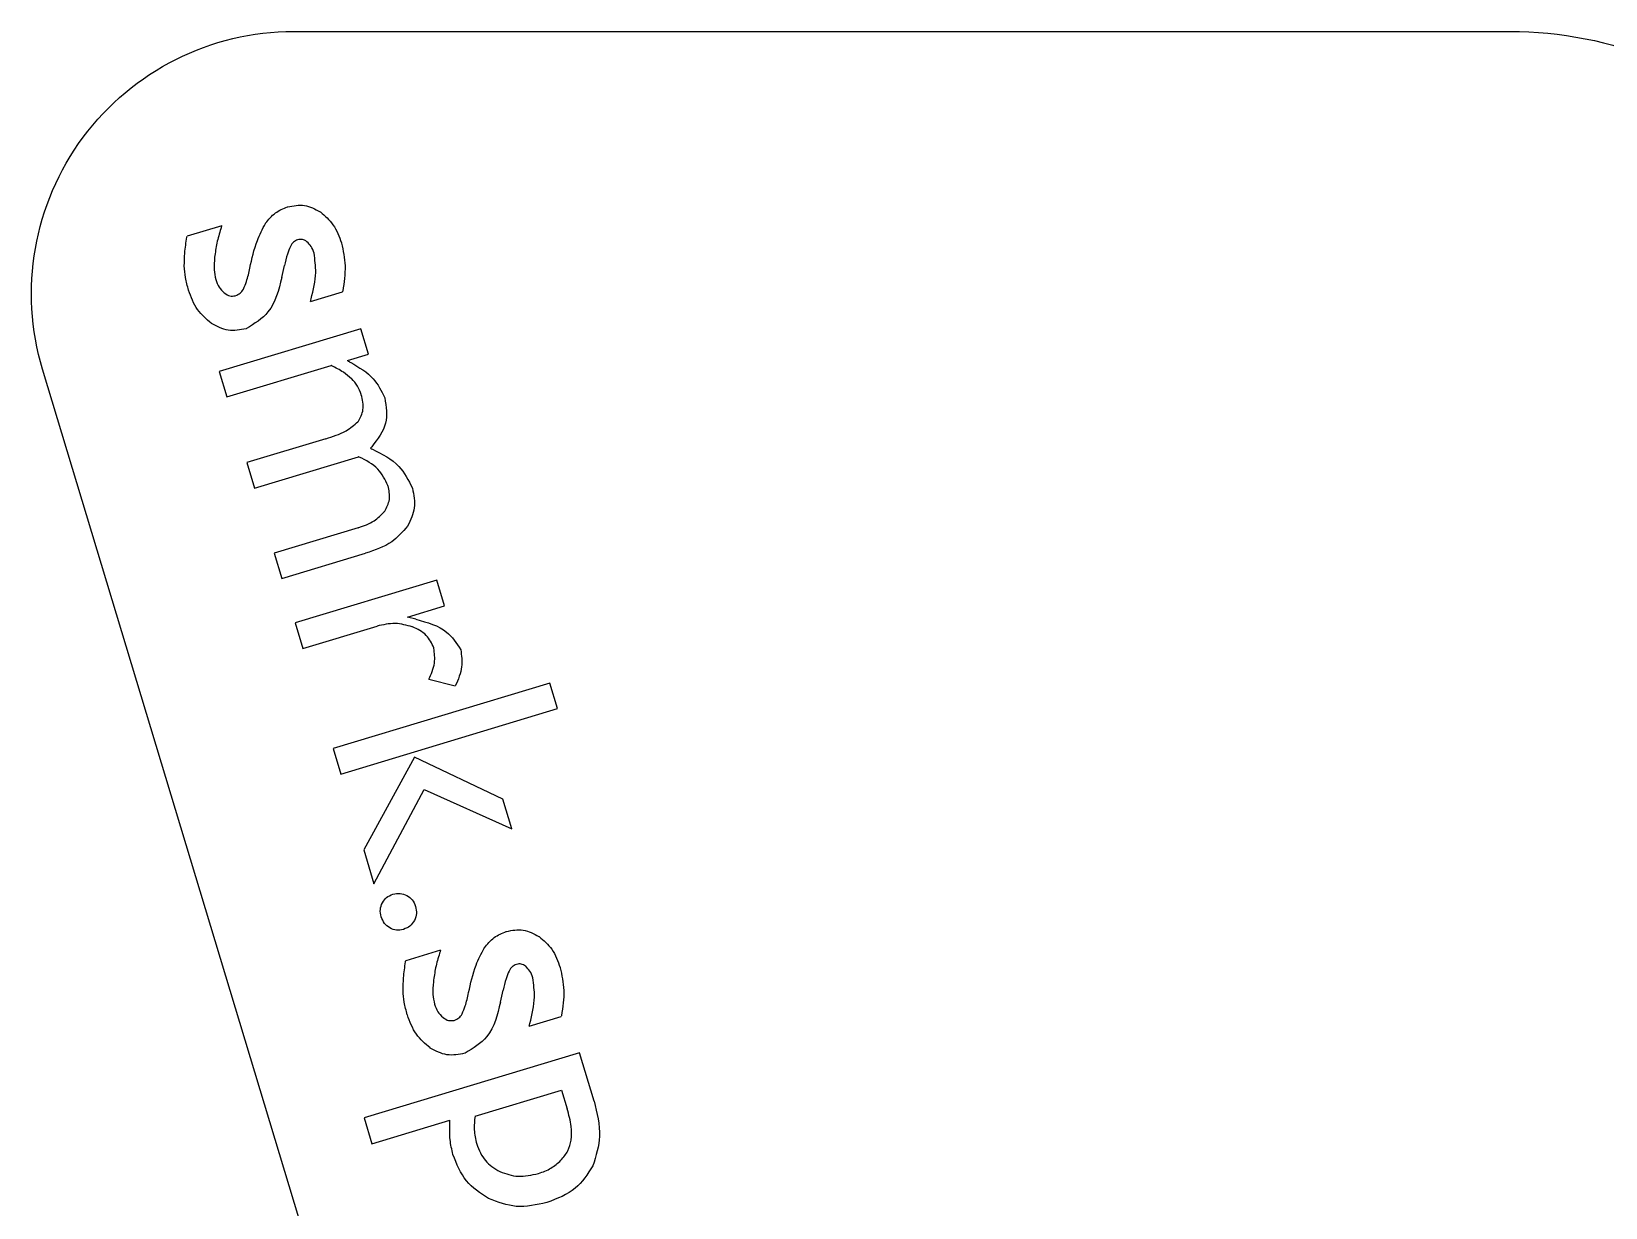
# Model space of a CAD drawing. Header units: millimetres. Extents: x 1 to 192, y -419 to -34.
# Drawn here: x 1.04 to 48.78, y -248.9 to -213.23 of the extents above; entities that cross this region are included whole.
import ezdxf

# ---------------------------------------------------------------- set-up
doc = ezdxf.new("R2010")
doc.units = ezdxf.units.MM
doc.layers.add('INSETS D 0.1', color=3, linetype='CONTINUOUS')
doc.layers.add('PERIMETER D 4.0', color=5, linetype='CONTINUOUS')

msp = doc.modelspace()

# ---------------------------------------------------------------- linework, layer by layer
at = {"layer": 'INSETS D 0.1'}
for p, q in [((6.807138987455696, -219.1247956036326), (5.7526243990431905, -219.44311853912512)), ((8.624058243438107, -220.69954362960567), (8.706979356900463, -220.3356294335433)), ((9.497945039573883, -221.42504761509042), (10.4706161198147, -221.13143051682243)), ((11.024967301540121, -222.24954127896945), (6.732640624048406, -223.54525216157447)), ((11.258111033543614, -223.0218810609404), (11.024967301540121, -222.24954127896945)), ((6.9657843560518895, -224.3175919435454), (10.123047860121515, -223.36451893935714)), ((10.618400931347548, -223.21498829704018), (11.258111033543614, -223.0218810609404)), ((6.732640624048406, -223.54525216157447), (6.9657843560518895, -224.3175919435454)), ((9.960455062359868, -225.58414703447144), (7.566280946137302, -226.30686869345146)), ((7.8008643411403, -227.08397767508131), (10.95821204181778, -226.1308792547331)), ((7.566280946137302, -226.30686869345146), (7.8008643411403, -227.08397767508131)), ((10.947852020611196, -228.28373569512945), (8.395601590228841, -229.0541753438918)), ((8.395601590228841, -229.0541753438918), (8.628745322232326, -229.82651512586273)), ((8.628745322232326, -229.82651512586273), (11.170154902283748, -229.0593479698078)), ((13.327196170905864, -229.87617969525147), (9.03486949341415, -231.17189057785652)), ((13.561779565908868, -230.65328867688137), (13.327196170905864, -229.87617969525147)), ((12.436353665780828, -230.99301738252905), (13.561779565908868, -230.65328867688137)), ((12.695385488867041, -231.0634346575036), (12.436353665780828, -230.99301738252905)), ((9.03486949341415, -231.17189057785652), (9.269452888417153, -231.94899955948642)), ((9.269452888417153, -231.94899955948642), (11.517366956303066, -231.27042895203607)), ((13.087854630081353, -232.88177668523116), (13.889603796003128, -233.08415073359583)), ((13.441705792858427, -241.10325360046613), (12.387191005371017, -241.42157659605266)), ((15.258624597367307, -242.67800084566187), (15.341545964384702, -242.31408752976066)), ((16.132511473104373, -243.4035054128741), (17.10518265630448, -243.1098882835261)), ((17.65377477658066, -244.2089198801914), (11.124490605429251, -246.1798939443382)), ((18.09776572188, -245.67973733233785), (17.65377477658066, -244.2089198801914)), ((14.490088804448236, -246.13192299618862), (17.11073865809969, -245.34083583297726)), ((17.11073865809969, -245.34083583297726), (17.28146737243141, -245.90640248455034)), ((11.124490605429251, -246.1798939443382), (11.363393333930205, -246.97131166617484)), ((11.363393333930205, -246.97131166617484), (13.728822976104482, -246.2572670093519))]:
    msp.add_line(p, q, dxfattribs=at)
for points in [[(10.185264613346366, -234.98282689801286), (10.41840834534985, -235.7551666799838), (16.985848966847577, -233.77267445059232), (16.752705234844093, -233.0003346686214)], [(12.657002515963004, -235.24507905248026), (11.113959684318939, -238.0593331479073), (11.424413007724535, -239.08777791908238), (12.950836400098723, -236.22288396546693), (15.604794904184661, -237.42122537999472), (15.331819336458175, -236.5169339000157)]]:
    msp.add_lwpolyline(points, close=True, dxfattribs=at)
for points, knots in [([(8.13412301800755, -219.0511199123522), (8.135201472419691, -219.0497890057801), (8.136279926831861, -219.048458099208), (8.13735838124403, -219.04712719263588), (8.22608865442107, -218.93762631584065), (8.317046413539206, -218.82444159930486), (8.434229501832922, -218.7387259373471), (8.546780161219914, -218.6563987482142), (8.676200059438822, -218.60476947626483), (8.801628406842411, -218.5541638820768), (8.803118540138017, -218.55356266965228), (8.80460867343362, -218.55296145722775), (8.806098806729588, -218.55236024480308)], [-0.0005046530202614801, -0.0005046530202614801, -0.0005046530202614801, -0.0005046530202614801, 0, 0, 0, 0.0415205314588521, 0.0415205314588521, 0.0415205314588521, 0.08139969202576502, 0.08139969202576502, 0.08139969202576502, 0.08187347061083912, 0.08187347061083912, 0.08187347061083912, 0.08187347061083912]), ([(8.806098806729544, -218.55236024480314), (8.807676352530242, -218.55205478962597), (8.809253898331281, -218.55174933444874), (8.81083144413232, -218.55144387927155), (8.976612664852938, -218.51934418865108), (9.147684658591528, -218.48511069350923), (9.316652304904556, -218.51089800823584), (9.48587802910543, -218.53672471000405), (9.639149512379692, -218.62064289368303), (9.788002437748561, -218.70093654484816), (9.78958019687942, -218.70178761338417), (9.791157956010275, -218.70263868192018), (9.792735715140996, -218.70348975045616)], [-0.0004666785951588446, -0.0004666785951588446, -0.0004666785951588446, -0.0004666785951588446, 0, 0, 0, 0.0490423461167863, 0.0490423461167863, 0.0490423461167863, 0.09815959855662841, 0.09815959855662841, 0.09815959855662841, 0.09868021441504911, 0.09868021441504911, 0.09868021441504911, 0.09868021441504911]), ([(6.807138987455701, -219.1247956036326), (6.798085953311337, -219.15459627435956), (6.7890329191669725, -219.18439694508658), (6.779979885022608, -219.21419761581353), (6.735513419796883, -219.36057180014262), (6.691504379136209, -219.50563928853563), (6.660029107668501, -219.65198230371075), (6.62981057538561, -219.7924821603357), (6.6105908008355225, -219.9367326553284), (6.591278967617228, -220.0823092487269)], [-0.009326006709473478, -0.009326006709473478, -0.009326006709473478, -0.009326006709473478, 0, 0, 0, 0.04580724499971301, 0.04580724499971301, 0.04580724499971301, 0.08978550625900635, 0.08978550625900635, 0.08978550625900635, 0.08978550625900635]), ([(7.660288116166445, -220.40863284802836), (7.72073197334978, -220.1282819856267), (7.7815261629788415, -219.84530319158387), (7.886331486978898, -219.57563948412684), (7.956147357722636, -219.39600350929712), (8.044399957717761, -219.22509022172122), (8.1317674603597, -219.0556872676268), (8.132552646242225, -219.05416481586855), (8.133337832124747, -219.05264236411028), (8.134123018007271, -219.05111991235202)], [0, 0, 0, 0, 0.08552128222396972, 0.08552128222396972, 0.08552128222396972, 0.14249112457266516, 0.14249112457266516, 0.14249112457266516, 0.14300312176371474, 0.14300312176371474, 0.14300312176371474, 0.14300312176371474]), ([(9.79273571514127, -218.70348975045587), (9.794096397605898, -218.70465687716828), (9.795457080070465, -218.7058240038807), (9.796817762535033, -218.70699113059314), (9.933939646009067, -218.82460756001547), (10.074446419909975, -218.94443122102672), (10.180575325599806, -219.09376172218225), (10.2990001884122, -219.2603934611802), (10.368370348479615, -219.45496855492405), (10.436829411880183, -219.64508312640396), (10.43720399392182, -219.64612336126538), (10.437578575963457, -219.6471635961268), (10.43795315800507, -219.64820383098817)], [-0.0005286001884806206, -0.0005286001884806206, -0.0005286001884806206, -0.0005286001884806206, 0, 0, 0, 0.05326933751017499, 0.05326933751017499, 0.05326933751017499, 0.11271039125274504, 0.11271039125274504, 0.11271039125274504, 0.11303563016432183, 0.11303563016432183, 0.11303563016432183, 0.11303563016432183]), ([(5.67142193813673, -220.34398098053566), (5.671436458843893, -220.343217364146), (5.6714509795510555, -220.34245374775637), (5.671465500258219, -220.34169013136676), (5.673880691592263, -220.21467980976342), (5.676285907003093, -220.08669897440956), (5.686225238262477, -219.95835940633228), (5.698867784793587, -219.79511512773274), (5.723481386480039, -219.63411119903878), (5.747863229182881, -219.47432150738217), (5.749450285802984, -219.46392051796317), (5.751037342423087, -219.45351952854418), (5.752624399043191, -219.44311853912518)], [-0.00022888679240788928, -0.00022888679240788928, -0.00022888679240788928, -0.00022888679240788928, 0, 0, 0, 0.038070142952938354, 0.038070142952938354, 0.038070142952938354, 0.08649428147575874, 0.08649428147575874, 0.08649428147575874, 0.08964629301779425, 0.08964629301779425, 0.08964629301779425, 0.08964629301779425]), ([(9.107029943350046, -219.5502780043478), (9.059828167559962, -219.57219421223704), (9.017053615754532, -219.59331056733976), (8.98605775728057, -219.62011399110295), (8.94946256889574, -219.65175939117458), (8.919456290896523, -219.69989064111076), (8.88780598682818, -219.75313057685662)], [0.0006504346438092985, 0.0006504346438092985, 0.0006504346438092985, 0.0006504346438092985, 0.016016355922749886, 0.016016355922749886, 0.016016355922749886, 0.03415809522581631, 0.03415809522581631, 0.03415809522581631, 0.03415809522581631]), ([(9.391229980427715, -219.6103943149112), (9.341240331897394, -219.5778560748393), (9.29537866737626, -219.55016029253943), (9.253347254006366, -219.54181020694432), (9.213287901732567, -219.53385189687214), (9.16285812450206, -219.5406924231567), (9.107029943350081, -219.5502780043478)], [0.000507759334216754, 0.000507759334216754, 0.000507759334216754, 0.000507759334216754, 0.017812272362189262, 0.017812272362189262, 0.017812272362189262, 0.034304879384815086, 0.034304879384815086, 0.034304879384815086, 0.034304879384815086]), ([(9.604630157730744, -219.9584883631707), (9.578800307331175, -219.88322611325918), (9.553470030957646, -219.81200030286948), (9.515706542969026, -219.75368463328547), (9.48359114495657, -219.7040909373955), (9.438832455444423, -219.65818597367473), (9.39122998042772, -219.61039431491122)], [0.00046718094945393234, 0.00046718094945393234, 0.00046718094945393234, 0.00046718094945393234, 0.02401673238574316, 0.02401673238574316, 0.02401673238574316, 0.0440440989684876, 0.0440440989684876, 0.0440440989684876, 0.0440440989684876]), ([(6.591278967617522, -220.08230924872692), (6.580030426927443, -220.21225250179566), (6.56928156401729, -220.3395796204581), (6.578317394231985, -220.4629336687151), (6.58540357851864, -220.55967182090308), (6.604933818027194, -220.6577720450272), (6.625146885917509, -220.75783921195622)], [0.000113131821174721, 0.000113131821174721, 0.000113131821174721, 0.000113131821174721, 0.038994425324202275, 0.038994425324202275, 0.038994425324202275, 0.06948636735050694, 0.06948636735050694, 0.06948636735050694, 0.06948636735050694]), ([(8.887805986828134, -219.75313057685656), (8.854742888817746, -219.83127201049467), (8.82228959282617, -219.90831064919715), (8.796229345443336, -219.98608183741223), (8.758703680266876, -220.0980690924241), (8.733012810111644, -220.21582486128386), (8.707032766421177, -220.3353836457589), (8.707014963247648, -220.33546557502012), (8.706997160074113, -220.3355475042814), (8.706979356900463, -220.33562943354326)], [0.00033992601152134014, 0.00033992601152134014, 0.00033992601152134014, 0.00033992601152134014, 0.02575556939703922, 0.02575556939703922, 0.02575556939703922, 0.06235303180476331, 0.06235303180476331, 0.06235303180476331, 0.06237811070695985, 0.06237811070695985, 0.06237811070695985, 0.06237811070695985]), ([(9.497945039573931, -221.4250476150903), (9.504979499199033, -221.3966266020484), (9.51201395882414, -221.36820558900652), (9.519048418449247, -221.33978457596464), (9.585518090522502, -221.0712301286349), (9.650689104780849, -220.80616731683943), (9.65615265837429, -220.5426085729761), (9.660114112166319, -220.35151027633756), (9.632792275417493, -220.15629161119378), (9.604630157730922, -219.95848836317063)], [-0.008677441677148696, -0.008677441677148696, -0.008677441677148696, -0.008677441677148696, 0, 0, 0, 0.08199445777701479, 0.08199445777701479, 0.08199445777701479, 0.14144610406014216, 0.14144610406014216, 0.14144610406014216, 0.14144610406014216]), ([(10.437953158004236, -219.64820383098882), (10.43818704957047, -219.6492844303582), (10.43842094113671, -219.65036502972765), (10.438654832702952, -219.65144562909705), (10.4875961942058, -219.87755897396562), (10.53741611235205, -220.10646673600306), (10.546021348407537, -220.339782976764), (10.555457221788089, -220.59562052628056), (10.515073539129357, -220.84958280323687), (10.475506756927393, -221.10042523335264), (10.473876544556493, -221.11076032784257), (10.472246332185595, -221.12109542233247), (10.4706161198147, -221.13143051682246)], [-0.0003287300110860719, -0.0003287300110860719, -0.0003287300110860719, -0.0003287300110860719, 0, 0, 0, 0.06878612413416557, 0.06878612413416557, 0.06878612413416557, 0.14421196410924927, 0.14421196410924927, 0.14421196410924927, 0.1473196248936182, 0.1473196248936182, 0.1473196248936182, 0.1473196248936182]), ([(5.800534864859605, -221.07942735543176), (5.800366721610216, -221.0788235315674), (5.800198578360822, -221.078219707703), (5.8000304351114265, -221.07761588383863), (5.765347494101693, -220.95306501697965), (5.730107423875607, -220.826857711383), (5.70817483416551, -220.69655686301428), (5.688468000453085, -220.57947916332938), (5.6800084649525395, -220.46208884361113), (5.671588076158216, -220.34626621263865), (5.671532696817617, -220.34550446860442), (5.671477317477018, -220.34474272457027), (5.671421938136417, -220.34398098053603)], [-0.00018748987993916363, -0.00018748987993916363, -0.00018748987993916363, -0.00018748987993916363, 0, 0, 0, 0.03867357428605215, 0.03867357428605215, 0.03867357428605215, 0.07342248937515573, 0.07342248937515573, 0.07342248937515573, 0.073651026566392, 0.073651026566392, 0.073651026566392, 0.073651026566392]), ([(7.464808219443038, -221.0517350709509), (7.497308305503399, -220.97185411280148), (7.529287162332949, -220.89288240224283), (7.555838918095481, -220.81327611348843), (7.599300195277415, -220.68297245252063), (7.629655365517341, -220.54665572751733), (7.660287225207972, -220.4086326503134)], [0.0005238978570827916, 0.0005238978570827916, 0.0005238978570827916, 0.0005238978570827916, 0.02637114729803163, 0.02637114729803163, 0.02637114729803163, 0.06867925235859348, 0.06867925235859348, 0.06867925235859348, 0.06867925235859348]), ([(6.625146885917507, -220.75783921195622), (6.655392033267166, -220.84129603767957), (6.685011555545314, -220.92088329650878), (6.728314683832476, -220.98657432402857), (6.768481610943429, -221.04750772118948), (6.824530247402092, -221.1027206156244), (6.883585556422287, -221.1599377383618)], [0.000366162188783405, 0.000366162188783405, 0.000366162188783405, 0.000366162188783405, 0.0266350037069151, 0.0266350037069151, 0.0266350037069151, 0.05100134129690928, 0.05100134129690928, 0.05100134129690928, 0.05100134129690928]), ([(8.624058243438244, -220.69954362960505), (8.624032645870805, -220.69964955500689), (8.624007048303508, -220.69975548040816), (8.623981450736201, -220.6998614058095), (8.533673049866325, -221.07356698062432), (8.443431200132252, -221.45505796566584), (8.20918741713312, -221.74010331396573), (8.037424938834297, -221.94911673931554), (7.796009981519466, -222.09678887902456), (7.559614478565832, -222.24260752241184), (7.557010925735732, -222.2442135028004), (7.554407372905633, -222.24581948318888), (7.551803820075386, -222.24742546357749)], [-3.111167661030352e-05, -3.111167661030352e-05, -3.111167661030352e-05, -3.111167661030352e-05, 0, 0, 0, 0.10976221814594261, 0.10976221814594261, 0.10976221814594261, 0.19024687550136565, 0.19024687550136565, 0.19024687550136565, 0.1911332970060859, 0.1911332970060859, 0.1911332970060859, 0.1911332970060859]), ([(6.493102885261663, -222.08647978582138), (6.491754999048207, -222.0853343490383), (6.490407112834882, -222.0841889122554), (6.489059226621551, -222.08304347547252), (6.3412004519219725, -221.95739275099524), (6.189914661270764, -221.82953565108934), (6.075890107482856, -221.66994465339508), (5.949094551802395, -221.49247911143917), (5.874675878441162, -221.28459621945422), (5.801173928497448, -221.08119582277666), (5.800960907283626, -221.08060633366208), (5.800747886069802, -221.08001684454746), (5.800534864856099, -221.0794273554332)], [-0.0005214372106833261, -0.0005214372106833261, -0.0005214372106833261, -0.0005214372106833261, 0, 0, 0, 0.05719998193708801, 0.05719998193708801, 0.05719998193708801, 0.12080648819990428, 0.12080648819990428, 0.12080648819990428, 0.12099083072662604, 0.12099083072662604, 0.12099083072662604, 0.12099083072662604]), ([(6.883585556422326, -221.15993773836175), (6.943730266138629, -221.2026851492903), (6.999617145023908, -221.24014368224326), (7.053307326173533, -221.25207318324198), (7.09910300718917, -221.26224859354443), (7.155762881920012, -221.25665887250875), (7.217637869631731, -221.2487672210524)], [0.0003646236529615209, 0.0003646236529615209, 0.0003646236529615209, 0.0003646236529615209, 0.02166619860642072, 0.02166619860642072, 0.02166619860642072, 0.03983563128128556, 0.03983563128128556, 0.03983563128128556, 0.03983563128128556]), ([(7.21763786963174, -221.24876722105245), (7.274444439906306, -221.22648602004435), (7.3262223071619506, -221.20477641659033), (7.363830394673797, -221.17436737735187), (7.400234842515912, -221.14493157361593), (7.431683078714803, -221.1006104806998), (7.464808219443003, -221.0517350709509)], [0.0006048045476239644, 0.0006048045476239644, 0.0006048045476239644, 0.0006048045476239644, 0.01854349371147803, 0.01854349371147803, 0.01854349371147803, 0.03590805854918656, 0.03590805854918656, 0.03590805854918656, 0.03590805854918656]), ([(7.551803820075654, -222.2474254635777), (7.5487996489483375, -222.24800219244798), (7.545795477821082, -222.2485789213182), (7.542791306693827, -222.2491556501884), (7.365639271624581, -222.28316459598892), (7.183233354630712, -222.31927322343734), (7.003482478288927, -222.29203643385017), (6.822424078355809, -222.26460152147408), (6.657890707352444, -222.17499239455722), (6.497777737901126, -222.0889907929922), (6.496219453687742, -222.08815379060255), (6.494661169474353, -222.08731678821292), (6.493102885260955, -222.08647978582331)], [-0.0008888128881627791, -0.0008888128881627791, -0.0008888128881627791, -0.0008888128881627791, 0, 0, 0, 0.05241213142130052, 0.05241213142130052, 0.05241213142130052, 0.105205513269302, 0.105205513269302, 0.105205513269302, 0.10571931982593268, 0.10571931982593268, 0.10571931982593268, 0.10571931982593268]), ([(10.748386390120954, -223.7671577563074), (10.747438010803517, -223.76636623791282), (10.746489631486085, -223.76557471951827), (10.745541252168644, -223.76478320112372), (10.665823424005927, -223.69825061631886), (10.58486758141151, -223.63057148316045), (10.496531980939894, -223.57091268115386), (10.382641913996157, -223.49399527845281), (10.26072315545981, -223.43327198283276), (10.1408192764904, -223.3733937266545), (10.134895471034094, -223.370435464222), (10.128971665577787, -223.36747720178954), (10.123047860121515, -223.36451893935708)], [-0.00036940414044223514, -0.00036940414044223514, -0.00036940414044223514, -0.00036940414044223514, 0, 0, 0, 0.031050967951378308, 0.031050967951378308, 0.031050967951378308, 0.07108462142483955, 0.07108462142483955, 0.07108462142483955, 0.07306246882160793, 0.07306246882160793, 0.07306246882160793, 0.07306246882160793]), ([(10.618400931347624, -223.21498829704026), (10.65168508554227, -223.23425443378528), (10.684969239736915, -223.25352057053033), (10.718253393931558, -223.27278670727534), (10.972959761930634, -223.42022045869356), (11.222541957004147, -223.56576887630624), (11.400992370332608, -223.76829443243582), (11.543090306271338, -223.9295631174676), (11.645975637988325, -224.13361873577736), (11.749706340783488, -224.3420953542004)], [-0.011234152123709928, -0.011234152123709928, -0.011234152123709928, -0.011234152123709928, 0, 0, 0, 0.08596913919596379, 0.08596913919596379, 0.08596913919596379, 0.15442533947211834, 0.15442533947211834, 0.15442533947211834, 0.15442533947211834]), ([(11.035820681544315, -224.24943851305954), (11.035536137387423, -224.24865529391423), (11.035251593230605, -224.24787207476908), (11.034967049073783, -224.24708885562393), (11.003454751925778, -224.16035000036362), (10.971154025580956, -224.07051187663725), (10.921194655090844, -223.98725329593356), (10.872560161600088, -223.90620265695298), (10.810564069978422, -223.8370084731181), (10.750850373521054, -223.7699258075959), (10.750029045720613, -223.7690031238334), (10.749207717920173, -223.76808044007083), (10.74838639012011, -223.76715775630882)], [-0.0002474775908502448, -0.0002474775908502448, -0.0002474775908502448, -0.0002474775908502448, 0, 0, 0, 0.02740730109328474, 0.02740730109328474, 0.02740730109328474, 0.05408778552582358, 0.05408778552582358, 0.05408778552582358, 0.054454760355611254, 0.054454760355611254, 0.054454760355611254, 0.054454760355611254]), ([(10.944851326124851, -225.06538636853668), (10.946361450149762, -225.0625653455926), (10.947871574174673, -225.0597443226485), (10.94938169819958, -225.0569232997044), (11.00795393888003, -224.94750603852515), (11.069988831145423, -224.83386421606497), (11.090110827604027, -224.7075709446136), (11.114628808760035, -224.55368680811918), (11.073958515287357, -224.3996999475807), (11.036435684850588, -224.25186159979663), (11.036230683748283, -224.2510539042175), (11.036025682645977, -224.25024620863843), (11.035820681543688, -224.2494385130594)], [-0.0009283256084166316, -0.0009283256084166316, -0.0009283256084166316, -0.0009283256084166316, 0, 0, 0, 0.03600638760069059, 0.03600638760069059, 0.03600638760069059, 0.0798789692555863, 0.0798789692555863, 0.0798789692555863, 0.08011866139755724, 0.08011866139755724, 0.08011866139755724, 0.08011866139755724]), ([(11.749706340783543, -224.34209535420038), (11.792587609195284, -224.6150043671144), (11.832094114911747, -224.8817080545212), (11.774928426190513, -225.11506105828715), (11.713894552279031, -225.36420417415468), (11.538114657317816, -225.59375439889982), (11.356810582871944, -225.8276660968528), (11.34437942634982, -225.84370430745835), (11.331948269827697, -225.8597425180639), (11.31951711330558, -225.87578072866947)], [0.0007373025917128305, 0.0007373025917128305, 0.0007373025917128305, 0.0007373025917128305, 0.08006456533141745, 0.08006456533141745, 0.08006456533141745, 0.16475960286360386, 0.16475960286360386, 0.16475960286360386, 0.17056673803928918, 0.17056673803928918, 0.17056673803928918, 0.17056673803928918]), ([(9.960455062359747, -225.58414703447144), (10.170552329958888, -225.52082418075227), (10.384663677609394, -225.45681440465557), (10.576186991769635, -225.3434195301128), (10.707174483575606, -225.26586599431926), (10.823305396005082, -225.1677510677948), (10.937508969012683, -225.07157002418725), (10.939956421383316, -225.06950880563699), (10.94240387375395, -225.06744758708675), (10.94485132612463, -225.06538636853648)], [1.059450572175001e-06, 1.059450572175001e-06, 1.059450572175001e-06, 1.059450572175001e-06, 0.06490759395137626, 0.06490759395137626, 0.06490759395137626, 0.10929876477752751, 0.10929876477752751, 0.10929876477752751, 0.11025009470016021, 0.11025009470016021, 0.11025009470016021, 0.11025009470016021]), ([(11.848665530488788, -227.01026459949017), (11.847799904974718, -227.00848269331368), (11.846934279460665, -227.00670078713725), (11.846068653946613, -227.00491888096082), (11.761926037170936, -226.831709743638), (11.676404170229585, -226.6537639946925), (11.544385130146381, -226.51257030583608), (11.388983586682379, -226.34636914907992), (11.179648288385597, -226.2423026740635), (10.97603499115711, -226.13984749723502), (10.970094008044008, -226.13685808306772), (10.964153024930903, -226.1338686689004), (10.958212041817779, -226.13087925473306)], [-0.0005786994504560919, -0.0005786994504560919, -0.0005786994504560919, -0.0005786994504560919, 0, 0, 0, 0.056252138248555204, 0.056252138248555204, 0.056252138248555204, 0.1224673531256425, 0.1224673531256425, 0.1224673531256425, 0.12439936581228929, 0.12439936581228929, 0.12439936581228929, 0.12439936581228929]), ([(11.319517113305546, -225.87578072866938), (11.33766508818657, -225.88485866123273), (11.355813063067613, -225.89393659379598), (11.373961037948654, -225.90301452635927), (11.673461355390165, -226.05282979237313), (11.96722752684055, -226.20103805721982), (12.17575176344229, -226.4229865407462), (12.34658698696803, -226.60481969075477), (12.467355555158647, -226.84372705457687), (12.589077771410286, -227.0875700014721)], [-0.005896695305413355, -0.005896695305413355, -0.005896695305413355, -0.005896695305413355, 0, 0, 0, 0.09731455588865882, 0.09731455588865882, 0.09731455588865882, 0.17704031908278797, 0.17704031908278797, 0.17704031908278797, 0.17704031908278797]), ([(11.745402003038755, -227.7881068624835), (11.746489842131654, -227.7860611500469), (11.747577681224538, -227.78401543761026), (11.748665520317418, -227.78196972517367), (11.80770455244647, -227.67094514161047), (11.870270430690828, -227.55557156755444), (11.889737794008937, -227.4270509830619), (11.910784945913754, -227.2881008735627), (11.879111148101222, -227.1492844651252), (11.849936948774731, -227.01607011151893), (11.84951314267943, -227.01413494084264), (11.849089336584125, -227.01219977016638), (11.848665530488828, -227.01026459949017)], [-0.0006727583984733661, -0.0006727583984733661, -0.0006727583984733661, -0.0006727583984733661, 0, 0, 0, 0.0365118379751048, 0.0365118379751048, 0.0365118379751048, 0.07598663420862248, 0.07598663420862248, 0.07598663420862248, 0.07656007442774937, 0.07656007442774937, 0.07656007442774937, 0.07656007442774937]), ([(12.589077771410388, -227.08757000147205), (12.631005526715871, -227.29412039995327), (12.670260281560804, -227.49560465827702), (12.646153727200014, -227.68252012044957), (12.622394362566922, -227.86674357083803), (12.535472736845023, -228.0493294300987), (12.44476242769024, -228.2360889243678)], [0.0006413595443180972, 0.0006413595443180972, 0.0006413595443180972, 0.0006413595443180972, 0.06205756595680785, 0.06205756595680785, 0.06205756595680785, 0.12258923799489034, 0.12258923799489034, 0.12258923799489034, 0.12258923799489034]), ([(10.947852020611855, -228.2837356951292), (10.94807296838486, -228.28366220341042), (10.948293916158658, -228.28358871169138), (10.948514863932452, -228.28351521997234), (11.11251342175835, -228.22896596733014), (11.280943219968469, -228.17360545169709), (11.427727252380098, -228.07545193616463), (11.546125985256195, -227.99627948344317), (11.644437464576484, -227.89327650189574), (11.740588242325803, -227.79312111289352), (11.74219282923012, -227.7914496960901), (11.743797416134443, -227.7897782792867), (11.745402003038771, -227.78810686248332)], [-6.858486256429601e-05, -6.858486256429601e-05, -6.858486256429601e-05, -6.858486256429601e-05, 0, 0, 0, 0.0509071368121138, 0.0509071368121138, 0.0509071368121138, 0.09196978098312823, 0.09196978098312823, 0.09196978098312823, 0.09265504409421321, 0.09265504409421321, 0.09265504409421321, 0.09265504409421321]), ([(12.44476242769026, -228.2360889243678), (12.290966050274388, -228.412076605002), (12.13900847937487, -228.5844837328827), (11.961042007883592, -228.7107811897317), (11.734154795197345, -228.87179622651763), (11.454641223370176, -228.9651917669245), (11.170154902283748, -229.05934796980785)], [0.0006578030147272907, 0.0006578030147272907, 0.0006578030147272907, 0.0006578030147272907, 0.06961343247154413, 0.06961343247154413, 0.06961343247154413, 0.15752409584191698, 0.15752409584191698, 0.15752409584191698, 0.15752409584191698]), ([(12.695385488867041, -231.0634346575036), (12.695414312923774, -231.06344238252646), (12.695443136977236, -231.06345010754842), (12.695471961031277, -231.06345783257058), (13.042992296216624, -231.15659540038473), (13.383063256223078, -231.2494915516114), (13.628480300258728, -231.45321841937357), (13.794396853476798, -231.5909499279158), (13.924785999489572, -231.78570926945596), (14.056384923837271, -231.98558557106853)], [-8.563436900322516e-06, -8.563436900322516e-06, -8.563436900322516e-06, -8.563436900322516e-06, 0, 0, 0, 0.10324601448452081, 0.10324601448452081, 0.10324601448452081, 0.17304647567125966, 0.17304647567125966, 0.17304647567125966, 0.17304647567125966]), ([(12.589479237859095, -231.29279194702298), (12.588203918056148, -231.29243711263317), (12.586928598252596, -231.2920822782432), (12.585653278449042, -231.2917274438533), (12.416904004315839, -231.24477604736916), (12.24443054598217, -231.19624499075755), (12.066378763395186, -231.1912876831066), (11.880201068896008, -231.18610413427615), (11.69760714859304, -231.22883124032765), (11.518983803387554, -231.2700557992002), (11.518444854359377, -231.27018018347883), (11.517905905331212, -231.27030456775742), (11.51736695630362, -231.27042895203596)], [-0.0003905428407552816, -0.0003905428407552816, -0.0003905428407552816, -0.0003905428407552816, 0, 0, 0, 0.051676309512115555, 0.051676309512115555, 0.051676309512115555, 0.10571101798514906, 0.10571101798514906, 0.10571101798514906, 0.10587405352556485, 0.10587405352556485, 0.10587405352556485, 0.10587405352556485]), ([(13.241245306561808, -231.93259140159375), (13.240082672669086, -231.93010624935297), (13.238920038776412, -231.9276210971122), (13.237757404883737, -231.9251359448714), (13.176164983178122, -231.7934809623522), (13.113226679145711, -231.656502743665), (13.009951909366887, -231.55003985741735), (12.894874926332422, -231.43141042081098), (12.740944390184666, -231.3622363294025), (12.593089190206042, -231.29444705321234), (12.591885872757295, -231.29389535114916), (12.590682555308547, -231.293343649086), (12.589479237859852, -231.2927919470229)], [-0.0007971975259666321, -0.0007971975259666321, -0.0007971975259666321, -0.0007971975259666321, 0, 0, 0, 0.04223283572855336, 0.04223283572855336, 0.04223283572855336, 0.08929202870511631, 0.08929202870511631, 0.08929202870511631, 0.08967501927995648, 0.08967501927995648, 0.08967501927995648, 0.08967501927995648]), ([(13.087854630081353, -232.88177668523116), (13.162076074406324, -232.724299573186), (13.233616920466922, -232.5625039460107), (13.25639257283122, -232.3882316158999), (13.275955995469173, -232.23853828578027), (13.25857923497293, -232.08772978000394), (13.242159285187903, -231.94077149548826), (13.241854625645836, -231.9380447975233), (13.241549966103769, -231.93531809955834), (13.241245306561705, -231.93259140159344)], [0.005929630537989069, 0.005929630537989069, 0.005929630537989069, 0.005929630537989069, 0.05664955271983475, 0.05664955271983475, 0.05664955271983475, 0.10021604460056588, 0.10021604460056588, 0.10021604460056588, 0.10102438735676061, 0.10102438735676061, 0.10102438735676061, 0.10102438735676061]), ([(14.056384923837243, -231.98558557106855), (14.07987615298929, -232.1634875621392), (14.101464404853683, -232.33748683901905), (14.082318135859524, -232.50130242588983), (14.059514508995623, -232.69641038758368), (13.977628377313756, -232.88861671029863), (13.889603796003133, -233.0841507335958)], [0.00112577323569771, 0.00112577323569771, 0.00112577323569771, 0.00112577323569771, 0.05401395735867422, 0.05401395735867422, 0.05401395735867422, 0.11700494618358051, 0.11700494618358051, 0.11700494618358051, 0.11700494618358051]), ([(11.642455325788951, -240.08536186945497), (11.625786742893196, -240.0073613317088), (11.611235460109896, -239.9338840631048), (11.617088361655544, -239.8677965801258), (11.622775814541184, -239.8035772450076), (11.648671147609335, -239.73564128414137), (11.677375887404576, -239.6637438133445)], [0.00039766041154953505, 0.00039766041154953505, 0.00039766041154953505, 0.00039766041154953505, 0.023796148150504706, 0.023796148150504706, 0.023796148150504706, 0.04653321207899758, 0.04653321207899758, 0.04653321207899758, 0.04653321207899758]), ([(11.677375887404446, -239.66374381334444), (11.719191604987886, -239.5992442469834), (11.759352866177121, -239.5395535881424), (11.808068762931773, -239.4992755865983), (11.857581627028003, -239.4583386573949), (11.92502128183711, -239.42994481693714), (11.997572921195934, -239.40080940798467)], [0.0004774099099767555, 0.0004774099099767555, 0.0004774099099767555, 0.0004774099099767555, 0.02301033461257429, 0.02301033461257429, 0.02301033461257429, 0.04591188652506507, 0.04591188652506507, 0.04591188652506507, 0.04591188652506507]), ([(11.997572921195879, -239.4008094079844), (12.075662597622934, -239.38442821507215), (12.149162924887548, -239.37021672777735), (12.214950781144395, -239.37660601046423), (12.279492418507104, -239.3828742610145), (12.347668409216993, -239.41004018356028), (12.41985291046683, -239.44016183621778)], [0.00042788279188156106, 0.00042788279188156106, 0.00042788279188156106, 0.00042788279188156106, 0.023818750705751474, 0.023818750705751474, 0.023818750705751474, 0.046766525574745005, 0.046766525574745005, 0.046766525574745005, 0.046766525574745005]), ([(12.419852910466862, -239.44016183621778), (12.484884433483534, -239.48362292369652), (12.545235894497411, -239.52538047170393), (12.586168975833163, -239.57567377441376), (12.627897304686469, -239.6269441749336), (12.656729815702905, -239.6960420506067), (12.686296626984028, -239.7701627647297)], [0.0004741591168037843, 0.0004741591168037843, 0.0004741591168037843, 0.0004741591168037843, 0.023422016900138745, 0.023422016900138745, 0.023422016900138745, 0.046815705447735154, 0.046815705447735154, 0.046815705447735154, 0.046815705447735154]), ([(11.907306296823702, -240.42446188768116), (11.84329563923859, -240.37943476049446), (11.783738985567426, -240.33617415247423), (11.743071441772358, -240.28485149645115), (11.700933837661289, -240.23167361651014), (11.672058365259295, -240.16097343976455), (11.642455325789028, -240.08536186945494)], [0.0004804141230036527, 0.0004804141230036527, 0.0004804141230036527, 0.0004804141230036527, 0.02347670525155041, 0.02347670525155041, 0.02347670525155041, 0.04730427193422462, 0.04730427193422462, 0.04730427193422462, 0.04730427193422462]), ([(12.68629662698399, -239.7701627647297), (12.702662920722734, -239.84861275726485), (12.716933169635995, -239.92257056022493), (12.710856011962719, -239.9891007625018), (12.704842137532754, -240.05493816607168), (12.677909277401323, -240.1244037590268), (12.648120819350757, -240.19786221168314)], [0.0004253678341281764, 0.0004253678341281764, 0.0004253678341281764, 0.0004253678341281764, 0.023941220094750953, 0.023941220094750953, 0.023941220094750953, 0.04721219481882981, 0.04721219481882981, 0.04721219481882981, 0.04721219481882981]), ([(12.31982472701751, -240.4684993570342), (12.243220914327768, -240.4842273837876), (12.171317324263509, -240.49772047109326), (12.1075671945378, -240.49076080419468), (12.044544286734794, -240.48388052885755), (11.977954221864916, -240.4557552899003), (11.907306296823723, -240.42446188768113)], [0.00044148762437122617, 0.00044148762437122617, 0.00044148762437122617, 0.00044148762437122617, 0.023340818376385266, 0.023340818376385266, 0.023340818376385266, 0.04597892777229932, 0.04597892777229932, 0.04597892777229932, 0.04597892777229932]), ([(12.648120819350833, -240.1978622116832), (12.605190652192608, -240.26426191182486), (12.563924758789256, -240.32583827566378), (12.513653555454447, -240.36745345750373), (12.46288666203888, -240.40947897829477), (12.393906165250803, -240.43862033632712), (12.319824727017528, -240.46849935703432)], [0.0004610510700612517, 0.0004610510700612517, 0.0004610510700612517, 0.0004610510700612517, 0.02363271215269293, 0.02363271215269293, 0.02363271215269293, 0.0470328531958466, 0.0470328531958466, 0.0470328531958466, 0.0470328531958466]), ([(14.768689568812281, -241.02957765602054), (14.769768016532886, -241.02824675770643), (14.770846464253431, -241.02691585939232), (14.771924911973972, -241.0255849610783), (14.860655185151009, -240.91608408428303), (14.951612944269144, -240.80289936774727), (15.068796032562862, -240.7171837057895), (15.181346691949848, -240.63485651665655), (15.310766590168765, -240.5832272447072), (15.436194937572363, -240.5326216505192), (15.437685081513468, -240.53202043379966), (15.439175225454573, -240.5314192170801), (15.44066536939554, -240.53081800036063)], [-0.0005046498889753645, -0.0005046498889753645, -0.0005046498889753645, -0.0005046498889753645, 0, 0, 0, 0.0415205314588521, 0.0415205314588521, 0.0415205314588521, 0.08139969202576502, 0.08139969202576502, 0.08139969202576502, 0.08187347399551212, 0.08187347399551212, 0.08187347399551212, 0.08187347399551212]), ([(15.44066536939704, -240.5308180003613), (15.442242926880446, -240.53051254515552), (15.443820484363899, -240.53020708994967), (15.44539804184736, -240.52990163474388), (15.61117928260815, -240.49780217494674), (15.782251276822755, -240.46356893437195), (15.951218950293594, -240.4893562024222), (16.120444411595617, -240.5151828131689), (16.273715797738998, -240.59910042160638), (16.422568641192633, -240.6793935396216), (16.424146432245404, -240.68024462019397), (16.425724223298182, -240.68109570076638), (16.427302014351053, -240.6819467813387)], [-0.0004666820838251206, -0.0004666820838251206, -0.0004666820838251206, -0.0004666820838251206, 0, 0, 0, 0.0490423554834841, 0.0490423554834841, 0.0490423554834841, 0.09815953310422845, 0.09815953310422845, 0.09815953310422845, 0.09868015898942947, 0.09868015898942947, 0.09868015898942947, 0.09868015898942947]), ([(14.294854468597947, -242.38709007391108), (14.35529818804544, -242.10673906927622), (14.416092239505716, -241.82376011253368), (14.520897770570393, -241.55409636773646), (14.590713677282087, -241.37446063039476), (14.678966401197728, -241.20354763462316), (14.766334020009012, -241.03414497999552), (14.767119202942967, -241.03262253867007), (14.76790438587692, -241.03110009734468), (14.768689568810846, -241.0295776560193)], [0, 0, 0, 0, 0.08552130750725459, 0.08552130750725459, 0.08552130750725459, 0.14249108349268724, 0.14249108349268724, 0.14249108349268724, 0.14300307748386332, 0.14300307748386332, 0.14300307748386332, 0.14300307748386332]), ([(16.42730201435142, -240.68194678133895), (16.428662720766177, -240.6831139320575), (16.430023427180988, -240.68428108277607), (16.431384133595802, -240.6854482334947), (16.568506168510076, -240.8030651417733), (16.709013083466807, -240.92288928384718), (16.815142099377795, -241.07222024291963), (16.93356652823263, -241.2388517092222), (17.00293669108032, -241.43342624028628), (17.071395755260546, -241.62354028229828), (17.071770340639855, -241.62458052351974), (17.072144926019163, -241.6256207647411), (17.07251951139839, -241.62666100596232)], [-0.0005286102141017306, -0.0005286102141017306, -0.0005286102141017306, -0.0005286102141017306, 0, 0, 0, 0.05326946903920946, 0.05326946903920946, 0.05326946903920946, 0.11271038999960609, 0.11271038999960609, 0.11271038999960609, 0.1130356310789419, 0.1130356310789419, 0.1130356310789419, 0.1130356310789419]), ([(12.305988640749497, -242.32243933154217), (12.30600316159826, -242.321675710154), (12.306017682447024, -242.3209120887659), (12.306032203295787, -242.32014846737775), (12.3084474023542, -242.19313814672427), (12.310852625670293, -242.06515731537297), (12.3207919407686, -241.93681775150378), (12.333434473848058, -241.77357338651768), (12.358048037698728, -241.61256936460342), (12.38242984366563, -241.45277957667753), (12.384016897567424, -241.4423785831359), (12.38560395146922, -241.43197758959428), (12.387191005371019, -241.42157659605263)], [-0.00022888829237013462, -0.00022888829237013462, -0.00022888829237013462, -0.00022888829237013462, 0, 0, 0, 0.038070142952938354, 0.038070142952938354, 0.038070142952938354, 0.08649430868887567, 0.08649430868887567, 0.08649430868887567, 0.08964632135261145, 0.08964632135261145, 0.08964632135261145, 0.08964632135261145]), ([(13.441705792858397, -241.1032536004663), (13.432652687368714, -241.1330543181323), (13.423599581879033, -241.16285503579834), (13.414546476389352, -241.19265575346435), (13.370079836763944, -241.33902958888956), (13.326070634126353, -241.48409670375776), (13.294595421918242, -241.63043936431538), (13.264376810619286, -241.7709395123876), (13.245157249616536, -241.9151903964905), (13.225845629921963, -242.06076741138537)], [-0.009326025641503664, -0.009326025641503664, -0.009326025641503664, -0.009326025641503664, 0, 0, 0, 0.04580715665035916, 0.04580715665035916, 0.04580715665035916, 0.08978553088259655, 0.08978553088259655, 0.08978553088259655, 0.08978553088259655]), ([(15.741596291722393, -241.52873538139744), (15.694394576026795, -241.5506516554068), (15.651620093491644, -241.5717680787574), (15.620624330788901, -241.59857154266126), (15.584029130677425, -241.63021709804414), (15.55402293787839, -241.67834860609855), (15.522372726579842, -241.73158882966592)], [0.0006504487904485488, 0.0006504487904485488, 0.0006504487904485488, 0.0006504487904485488, 0.01601636274716876, 0.01601636274716876, 0.01601636274716876, 0.034158155273293245, 0.034158155273293245, 0.034158155273293245, 0.034158155273293245]), ([(16.02579660599979, -241.58885215440992), (15.975806953609679, -241.55631401673423), (15.929945267378923, -241.52861827907907), (15.887913748959585, -241.52026810237797), (15.847854282894714, -241.51230970275856), (15.797424475254505, -241.5191500344036), (15.741596291722395, -241.52873538139744)], [0.0005077553599503554, 0.0005077553599503554, 0.0005077553599503554, 0.0005077553599503554, 0.017812262202834918, 0.017812262202834918, 0.017812262202834918, 0.03430486895870454, 0.03430486895870454, 0.03430486895870454, 0.03430486895870454]), ([(15.522372726579633, -241.73158882966587), (15.489309622732684, -241.80973029334982), (15.456856317209397, -241.88676896381267), (15.43079604599636, -241.96454018371128), (15.393270385921731, -242.07652736671665), (15.36757946857927, -242.1942830422444), (15.341599377403147, -242.3138417265351), (15.341581573063785, -242.31392366094303), (15.341563768724427, -242.31400559535098), (15.3415459643847, -242.31408752976063)], [0.00033991703014353303, 0.00033991703014353303, 0.00033991703014353303, 0.00033991703014353303, 0.02575556939703922, 0.02575556939703922, 0.02575556939703922, 0.06235300629623672, 0.06235300629623672, 0.06235300629623672, 0.06237808677733804, 0.06237808677733804, 0.06237808677733804, 0.06237808677733804]), ([(16.239197025152155, -241.93694720629748), (16.213367083044954, -241.86168395391067), (16.18803671050926, -241.79045723855396), (16.150272707080337, -241.73214107402998), (16.118157456504736, -241.6825478618108), (16.07339893210852, -241.636643354698), (16.025796605999737, -241.58885215440995)], [0.00046717236039808504, 0.00046717236039808504, 0.00046717236039808504, 0.00046717236039808504, 0.024016998770477166, 0.024016998770477166, 0.024016998770477166, 0.044044233901799366, 0.044044233901799366, 0.044044233901799366, 0.044044233901799366]), ([(16.132511473104415, -243.40350541287395), (16.139545969109363, -243.3750843739714), (16.14658046511431, -243.3466633350688), (16.153614961119263, -243.31824229616618), (16.220084796785887, -243.04968833238522), (16.285255966664923, -242.7846260114784), (16.290719620160182, -242.52106774713093), (16.29468115533357, -242.3299693666505), (16.267359231584038, -242.1347505840774), (16.239197025152215, -241.93694720629742)], [-0.008677451087394494, -0.008677451087394494, -0.008677451087394494, -0.008677451087394494, 0, 0, 0, 0.08199432445174576, 0.08199432445174576, 0.08199432445174576, 0.1414460083141836, 0.1414460083141836, 0.1414460083141836, 0.1414460083141836]), ([(17.072519511397303, -241.62666100596266), (17.07275340451319, -241.62774161227506), (17.07298729762908, -241.62882221858746), (17.073221190744967, -241.62990282489986), (17.12216258232481, -241.85601626341833), (17.171982530294404, -242.08492411820686), (17.18058779283168, -242.31824045499286), (17.19002369465488, -242.57407809366183), (17.149640042090514, -242.8280404663681), (17.11007328900219, -243.07888299326896), (17.10844307810295, -243.08921809002135), (17.106812867203715, -243.09955318677373), (17.105182656304482, -243.10988828352612)], [-0.0003287321281362106, -0.0003287321281362106, -0.0003287321281362106, -0.0003287321281362106, 0, 0, 0, 0.06878615365293254, 0.06878615365293254, 0.06878615365293254, 0.14421202123726423, 0.14421202123726423, 0.14421202123726423, 0.14731968264040926, 0.14731968264040926, 0.14731968264040926, 0.14731968264040926]), ([(12.43510121624001, -243.0578845322354), (12.434933072504501, -243.0572807051344), (12.434764928769027, -243.05667687803353), (12.434596785033554, -243.05607305093275), (12.399914111942387, -242.93152283868707), (12.364674316948708, -242.80531620315003), (12.342741798621981, -242.67501607642455), (12.32303487311453, -242.5579380987506), (12.314575253287101, -242.4405474955898), (12.306154781087223, -242.32472457850943), (12.30609940097466, -242.3239628295204), (12.306044020862096, -242.32320108053145), (12.30598864074953, -242.32243933154234)], [-0.0001874908605260559, -0.0001874908605260559, -0.0001874908605260559, -0.0001874908605260559, 0, 0, 0, 0.038673366001420476, 0.038673366001420476, 0.038673366001420476, 0.07342236890017283, 0.07342236890017283, 0.07342236890017283, 0.0736509075909163, 0.0736509075909163, 0.0736509075909163, 0.0736509075909163]), ([(13.2258456299211, -242.06076741138526), (13.214597038592121, -242.19071054154813), (13.203848124865027, -242.3180375320237), (13.212883925540222, -242.44139144505215), (13.219970106823236, -242.53812976643727), (13.239500426799966, -242.63623016627355), (13.259713580498797, -242.73629751816793)], [0.00011312613156624191, 0.00011312613156624191, 0.00011312613156624191, 0.00011312613156624191, 0.0389943829866986, 0.0389943829866986, 0.0389943829866986, 0.06948638303085045, 0.06948638303085045, 0.06948638303085045, 0.06948638303085045]), ([(14.099374903570531, -243.030193921191), (14.131874910571224, -242.95031262932338), (14.163853698521276, -242.8713405781749), (14.190405423543375, -242.79173395773051), (14.233866560041857, -242.6614300247681), (14.264221725745006, -242.52511311581057), (14.294853577559582, -242.38708987617858)], [0.0005238845523661055, 0.0005238845523661055, 0.0005238845523661055, 0.0005238845523661055, 0.02637121803049009, 0.02637121803049009, 0.02637121803049009, 0.06867937267880483, 0.06867937267880483, 0.06867937267880483, 0.06867937267880483]), ([(13.259713580498468, -242.73629751816804), (13.289958661445313, -242.81975392957492), (13.319578115598102, -242.89934079170277), (13.362881043933514, -242.96503152431472), (13.403047964731574, -243.02596491970903), (13.45909659470735, -243.08117780646725), (13.518151899557633, -243.13839492149427)], [0.00036616326816466324, 0.00036616326816466324, 0.00036616326816466324, 0.00036616326816466324, 0.0266348855239515, 0.0266348855239515, 0.0266348855239515, 0.05100122117084847, 0.05100122117084847, 0.05100122117084847, 0.05100122117084847]), ([(15.258624597367517, -242.67800084566105), (15.258599003015622, -242.6781067579579), (15.258573408663931, -242.67821267025394), (15.258547814312243, -242.67831858254993), (15.168239530994034, -243.05202438106423), (15.077997803728508, -243.43351559661545), (14.843753950530214, -243.71856107916255), (14.671991493813739, -243.92757451404992), (14.43057652286673, -244.0752466508992), (14.194181007994182, -244.2210652916571), (14.191577469387447, -244.2226712631621), (14.188973930780708, -244.2242772346671), (14.186370392173966, -244.2258832061721)], [-3.110782206472472e-05, -3.110782206472472e-05, -3.110782206472472e-05, -3.110782206472472e-05, 0, 0, 0, 0.10976226483182566, 0.10976226483182566, 0.10976226483182566, 0.1902469221872487, 0.1902469221872487, 0.1902469221872487, 0.1911333388047047, 0.1911333388047047, 0.1911333388047047, 0.1911333388047047]), ([(13.127669751227074, -244.06493869166152), (13.126321860733192, -244.06379324989413), (13.124973970239132, -244.06264780812663), (13.123626079745069, -244.06150236635912), (12.975767246999812, -243.93585144481474), (12.824481403888505, -243.80799414787955), (12.710456801653, -243.64840298012243), (12.583661073246484, -243.47093708270833), (12.509242316789702, -243.26305379833173), (12.435740282704383, -243.05965300877864), (12.435527260549959, -243.05906351659735), (12.435314238395536, -243.05847402441606), (12.435101216241126, -243.05788453223485)], [-0.0005214391406126206, -0.0005214391406126206, -0.0005214391406126206, -0.0005214391406126206, 0, 0, 0, 0.0572000344377106, 0.0572000344377106, 0.0572000344377106, 0.1208066587031261, 0.1208066587031261, 0.1208066587031261, 0.12099100217477078, 0.12099100217477078, 0.12099100217477078, 0.12099100217477078]), ([(13.518151899557642, -243.13839492149427), (13.578296621321917, -243.1811422674068), (13.63418356341646, -243.2186008444053), (13.68787404379967, -243.23053072704062), (13.733670025403404, -243.24070647294192), (13.790330082418476, -243.23511730547153), (13.852205202930573, -243.22722630247782)], [0.0003646260042833744, 0.0003646260042833744, 0.0003646260042833744, 0.0003646260042833744, 0.021666219679793736, 0.021666219679793736, 0.021666219679793736, 0.0398356863176548, 0.0398356863176548, 0.0398356863176548, 0.0398356863176548]), ([(13.852205202930552, -243.2272263024778), (13.909011847716519, -243.20494538907383), (13.960789687633932, -243.1832360345922), (13.998397495759185, -243.1528271692403), (14.03480188929289, -243.1233913590624), (14.06624994460323, -243.0790698616139), (14.099374903570496, -243.03019392119097)], [0.0006048181889405508, 0.0006048181889405508, 0.0006048181889405508, 0.0006048181889405508, 0.018543483101993736, 0.018543483101993736, 0.018543483101993736, 0.03590812756063726, 0.03590812756063726, 0.03590812756063726, 0.03590812756063726]), ([(14.186370392174087, -244.22588320617194), (14.183366238621499, -244.22645993763695), (14.180362085069033, -244.227036669102), (14.177357931516568, -244.2276134005671), (14.000205996725459, -244.26162267908967), (13.81780017192958, -244.29773165774745), (13.638049319638323, -244.27049506613133), (13.456990942996118, -244.2430603530248), (13.292457576542255, -244.1534512619214), (13.132344621470914, -244.06744970714436), (13.130786331389883, -244.06661270198322), (13.129228041308851, -244.06577569682207), (13.127669751227764, -244.06493869166093)], [-0.000888807872734296, -0.000888807872734296, -0.000888807872734296, -0.000888807872734296, 0, 0, 0, 0.05241211261761648, 0.05241211261761648, 0.05241211261761648, 0.10520547579765856, 0.10520547579765856, 0.10520547579765856, 0.10571928415346102, 0.10571928415346102, 0.10571928415346102, 0.10571928415346102]), ([(18.09776572188, -245.67973733233785), (18.1899523206382, -246.0411411169437), (18.280069463521837, -246.3979834381904), (18.26384200075349, -246.74583665970633), (18.250095773370273, -247.04050191620408), (18.15964051705986, -247.33747515091576), (18.066894195806398, -247.63816032323493)], [0.00010610724146285263, 0.00010610724146285263, 0.00010610724146285263, 0.00010610724146285263, 0.10947818782303688, 0.10947818782303688, 0.10947818782303688, 0.20212689763751213, 0.20212689763751213, 0.20212689763751213, 0.20212689763751213]), ([(13.818827063496768, -247.2951925366287), (13.783911697604863, -247.14511495942213), (13.749709331199751, -246.99693199869782), (13.73382584828396, -246.84895775496355), (13.715570317461157, -246.67888495784507), (13.720971742870338, -246.50401336804276), (13.726609244580565, -246.3268395435458), (13.727347155088538, -246.3036486988145), (13.728085065596511, -246.2804578540832), (13.728822976104485, -246.25726700935192)], [0.00036197947765374925, 0.00036197947765374925, 0.00036197947765374925, 0.00036197947765374925, 0.04639685725680574, 0.04639685725680574, 0.04639685725680574, 0.09930660851708809, 0.09930660851708809, 0.09930660851708809, 0.10623213394236893, 0.10623213394236893, 0.10623213394236893, 0.10623213394236893]), ([(14.490088804448236, -246.13192299618862), (14.472360182676866, -246.27317887590937), (14.456834419043783, -246.41180543402368), (14.464201884106542, -246.54643688361077), (14.47196033465589, -246.6882131166991), (14.505474192282058, -246.8316987097715), (14.540125662275196, -246.9779369395118)], [0.003222052706822421, 0.003222052706822421, 0.003222052706822421, 0.003222052706822421, 0.04567304146753987, 0.04567304146753987, 0.04567304146753987, 0.09037687029677098, 0.09037687029677098, 0.09037687029677098, 0.09037687029677098]), ([(17.408891092251974, -246.8568659867862), (17.413549757151017, -246.71661259319936), (17.417764258187024, -246.5785744659898), (17.40400620740312, -246.44498406880362), (17.38556241635439, -246.26589522762123), (17.334065135679214, -246.08755065544915), (17.28146737243141, -245.90640248455034)], [0.0005018254373009473, 0.0005018254373009473, 0.0005018254373009473, 0.0005018254373009473, 0.04237376114620493, 0.04237376114620493, 0.04237376114620493, 0.09850651171899988, 0.09850651171899988, 0.09850651171899988, 0.09850651171899988]), ([(14.899009267085823, -248.6334221935893), (14.648835651798201, -248.46920435646956), (14.403599683752686, -248.3066519091829), (14.228897607486452, -248.09417713278287), (14.046506391007254, -247.87235073113385), (13.93304756011342, -247.5864377358027), (13.818827063496933, -247.29519253662858)], [0.0005296017875937208, 0.0005296017875937208, 0.0005296017875937208, 0.0005296017875937208, 0.08805541517331189, 0.08805541517331189, 0.08805541517331189, 0.1794334910264247, 0.1794334910264247, 0.1794334910264247, 0.1794334910264247]), ([(14.540125662275008, -246.97793693951186), (14.614331304442658, -247.16450051847437), (14.687758713166971, -247.3455825776563), (14.803778499497222, -247.48251889333335), (14.915668784462447, -247.614581223974), (15.074957167449597, -247.71478209052555), (15.239413596871428, -247.81653484768864)], [0.0003550867074900387, 0.0003550867074900387, 0.0003550867074900387, 0.0003550867074900387, 0.05890639980730487, 0.05890639980730487, 0.05890639980730487, 0.1153736914223596, 0.1153736914223596, 0.1153736914223596, 0.1153736914223596]), ([(17.094421087721628, -247.4728952886553), (17.17555036269974, -247.37757325368852), (17.253540195503465, -247.28477649029017), (17.304535370783412, -247.1831792553284), (17.353361646903583, -247.0859030989066), (17.381078628929476, -246.9733211185004), (17.4088910922518, -246.8568659867862)], [0.0003488066263015407, 0.0003488066263015407, 0.0003488066263015407, 0.0003488066263015407, 0.037337767742803896, 0.037337767742803896, 0.037337767742803896, 0.07275353441009934, 0.07275353441009934, 0.07275353441009934, 0.07275353441009934]), ([(16.413046827244873, -247.87209319632123), (16.54705312581679, -247.8245605704127), (16.67779847578069, -247.77764688749863), (16.791869074243564, -247.70941162720334), (16.89813226597917, -247.64584663635037), (16.995298849713112, -247.56056634285673), (17.094421087721724, -247.4728952886554)], [0.00027550501652384024, 0.00027550501652384024, 0.00027550501652384024, 0.00027550501652384024, 0.0424943840223095, 0.0424943840223095, 0.0424943840223095, 0.0818236493641946, 0.0818236493641946, 0.0818236493641946, 0.0818236493641946]), ([(18.0668941958065, -247.63816032323496), (17.90398186775088, -247.89254129235317), (17.74258534558102, -248.14183217415174), (17.530264283880765, -248.3193090806353), (17.294058836819612, -248.51675068959906), (16.984006937732765, -248.6343410409452), (16.668177848603698, -248.75261958315548)], [0.0006622091089099318, 0.0006622091089099318, 0.0006622091089099318, 0.0006622091089099318, 0.08890767757297303, 0.08890767757297303, 0.08890767757297303, 0.18708004051594893, 0.18708004051594893, 0.18708004051594893, 0.18708004051594893]), ([(15.239413596871508, -247.81653484768842), (15.427641751485332, -247.8819236853411), (15.611994975994296, -247.94480478117848), (15.79412792318093, -247.95648649933509), (15.992948462114287, -247.9692385331403), (16.200736401083986, -247.92171478747935), (16.413046827244862, -247.8720931963212)], [0.0005400997486613425, 0.0005400997486613425, 0.0005400997486613425, 0.0005400997486613425, 0.05910491178970342, 0.05910491178970342, 0.05910491178970342, 0.12303561555522265, 0.12303561555522265, 0.12303561555522265, 0.12303561555522265]), ([(16.668177848603683, -248.75261958315545), (16.351842950746843, -248.82406936481104), (16.04018321868721, -248.89330074240655), (15.741278595146518, -248.8692112100636), (15.461402567933336, -248.8466552437835), (15.182208275369897, -248.74144065962065), (14.899009267085825, -248.63342219358935)], [0.000332706398273034, 0.000332706398273034, 0.000332706398273034, 0.000332706398273034, 0.09526456429809348, 0.09526456429809348, 0.09526456429809348, 0.1841529559537345, 0.1841529559537345, 0.1841529559537345, 0.1841529559537345])]:
    msp.add_open_spline(points, degree=3, knots=knots, dxfattribs=at)
at = {"layer": 'PERIMETER D 4.0'}
msp.add_lwpolyline([(153.85471941226183, -281.0716285729042), (92.8547194122618, -281.07162857290416, -0.41421356237311696), (91.90471941226184, -280.1216285729042), (91.90471941226184, -276.47162857290425), (87.80471941226182, -276.47162857290425), (87.80471941226185, -280.1216285729042, -0.414213562373106), (86.85471941226183, -281.0716285729042), (42.85471941226183, -281.0716285729042, -0.4142135623731005), (41.90471941226183, -280.1216285729042), (41.904719412261784, -276.4716285729042), (37.804719412261846, -276.4716285729042), (37.80471941226186, -280.1216285729042, -0.4142135623730745), (36.85471941226184, -281.0716285729043), (28.85471941226183, -281.0716285729042, -0.4142135623730745), (27.904719412261834, -280.1216285729042), (27.904719412261834, -272.2716285729042), (15.904719412261832, -272.2716285729042), (15.904719412261827, -271.6142464094588), (1.3747238164820563, -223.48044699719125, -0.5029329600249469), (8.985521231674344, -213.23300000000006), (45.88147439019033, -213.23300000000006, -0.09628904819753639), (50.358023181510475, -214.10315293792695), (192.00351099866438, -271.33164478727144)], format="xyb", dxfattribs=at)

doc.saveas('drawing.dxf')
